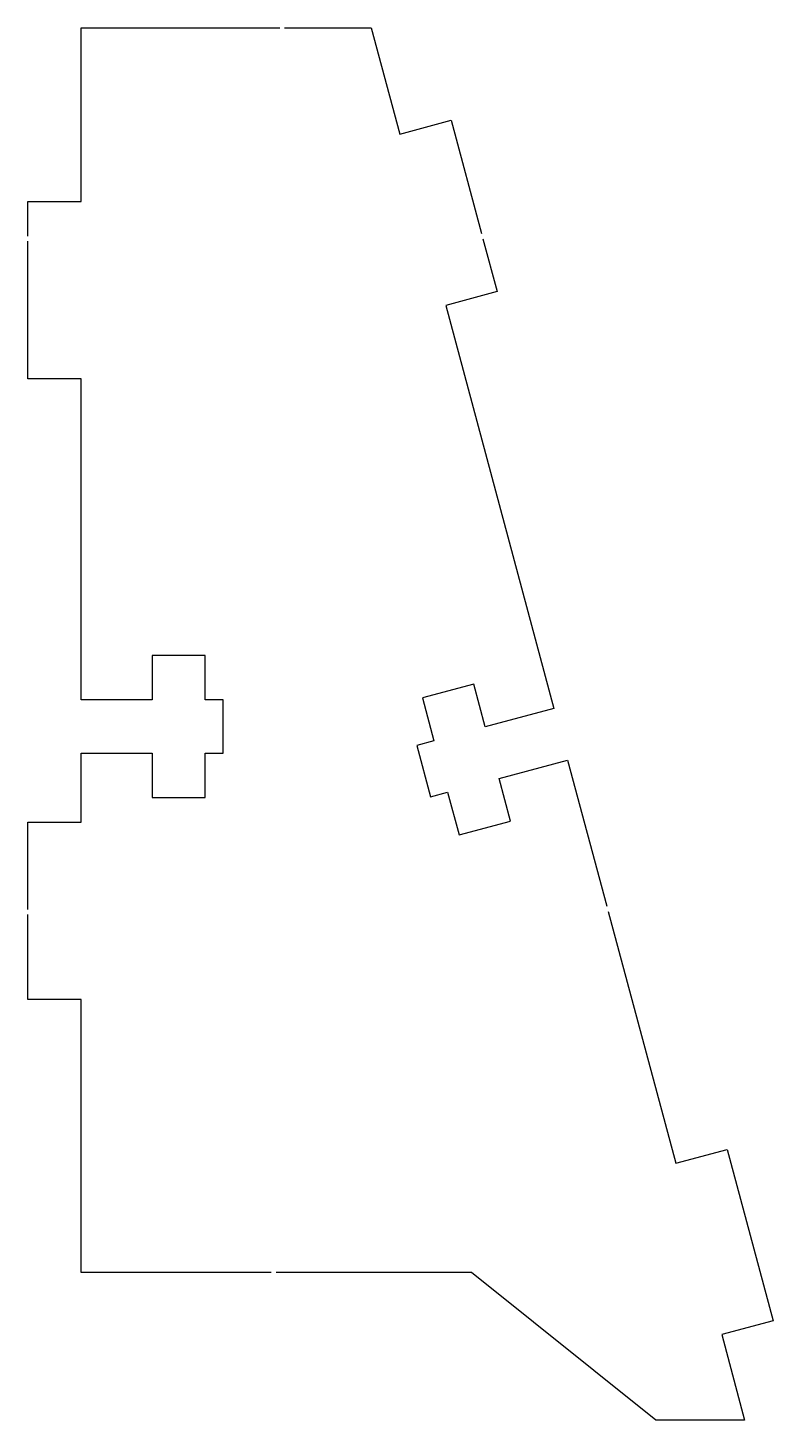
# Model space of a CAD drawing. Header units: millimetres. Extents: x -50.42 to -46.22, y 0.44 to 8.3.
import ezdxf

# ---------------------------------------------------------------- set-up
doc = ezdxf.new("R2010")
doc.units = ezdxf.units.MM

msp = doc.modelspace()

# ---------------------------------------------------------------- linework, layer by layer
at = {"color": 7, "linetype": 'Continuous', "lineweight": 25}
for p, q in [((-50.1206, 8.2973), (-49.0012, 8.2973)), ((-50.1206, 7.3173), (-50.1206, 8.2973)), ((-48.9738, 8.2973), (-48.4856, 8.2973)), ((-48.4856, 8.2973), (-48.325, 7.698)), ((-48.325, 7.698), (-48.0352, 7.7757)), ((-48.0352, 7.7757), (-47.864, 7.1366)), ((-50.4206, 7.3173), (-50.1206, 7.3173)), ((-50.4206, 7.1219), (-50.4206, 7.3173)), ((-50.4206, 6.3173), (-50.4206, 7.0945)), ((-47.8563, 7.1078), (-47.7764, 6.8098)), ((-47.7764, 6.8098), (-48.0662, 6.7321)), ((-48.0662, 6.7321), (-47.4567, 4.4577)), ((-50.1206, 6.3173), (-50.4206, 6.3173)), ((-50.1206, 4.5073), (-50.1206, 6.3173)), ((-49.7206, 4.7573), (-49.7206, 4.5073)), ((-49.4206, 4.7573), (-49.7206, 4.7573)), ((-49.4206, 4.5073), (-49.4206, 4.7573)), ((-47.9078, 4.5956), (-48.1976, 4.518)), ((-47.8431, 4.3541), (-47.9078, 4.5956)), ((-49.7206, 4.5073), (-50.1206, 4.5073)), ((-49.3206, 4.5073), (-49.4206, 4.5073)), ((-49.3206, 4.2073), (-49.3206, 4.5073)), ((-48.1976, 4.518), (-48.1329, 4.2765)), ((-47.4567, 4.4577), (-47.8431, 4.3541)), ((-48.1329, 4.2765), (-48.2295, 4.2506)), ((-48.2295, 4.2506), (-48.1518, 3.9608)), ((-50.1206, 4.2073), (-49.7206, 4.2073)), ((-50.1206, 3.8173), (-50.1206, 4.2073)), ((-49.7206, 4.2073), (-49.7206, 3.9573)), ((-49.4206, 4.2073), (-49.3206, 4.2073)), ((-49.4206, 3.9573), (-49.4206, 4.2073)), ((-47.7655, 4.0644), (-47.3791, 4.1679)), ((-47.3791, 4.1679), (-47.1581, 3.3431)), ((-47.7008, 3.8229), (-47.7655, 4.0644)), ((-49.7206, 3.9573), (-49.4206, 3.9573)), ((-48.1518, 3.9608), (-48.0552, 3.9867)), ((-48.0552, 3.9867), (-47.9905, 3.7452)), ((-50.4206, 3.8173), (-50.1206, 3.8173)), ((-50.4206, 3.3243), (-50.4206, 3.8173)), ((-47.9905, 3.7452), (-47.7008, 3.8229)), ((-47.1503, 3.3141), (-46.7697, 1.8936)), ((-50.4206, 2.8173), (-50.4206, 3.2972)), ((-50.1206, 2.8173), (-50.4206, 2.8173)), ((-50.1206, 1.2773), (-50.1206, 2.8173)), ((-46.7697, 1.8936), (-46.4799, 1.9713)), ((-46.4799, 1.9713), (-46.2211, 1.0053)), ((-49.0496, 1.2773), (-50.1206, 1.2773)), ((-47.9206, 1.2773), (-49.0206, 1.2773)), ((-46.8815, 0.4447), (-47.9206, 1.2773)), ((-46.2211, 1.0053), (-46.5109, 0.9277)), ((-46.5109, 0.9277), (-46.3815, 0.4447)), ((-46.3815, 0.4447), (-46.8815, 0.4447))]:
    msp.add_line(p, q, dxfattribs=at)

doc.saveas('drawing.dxf')
